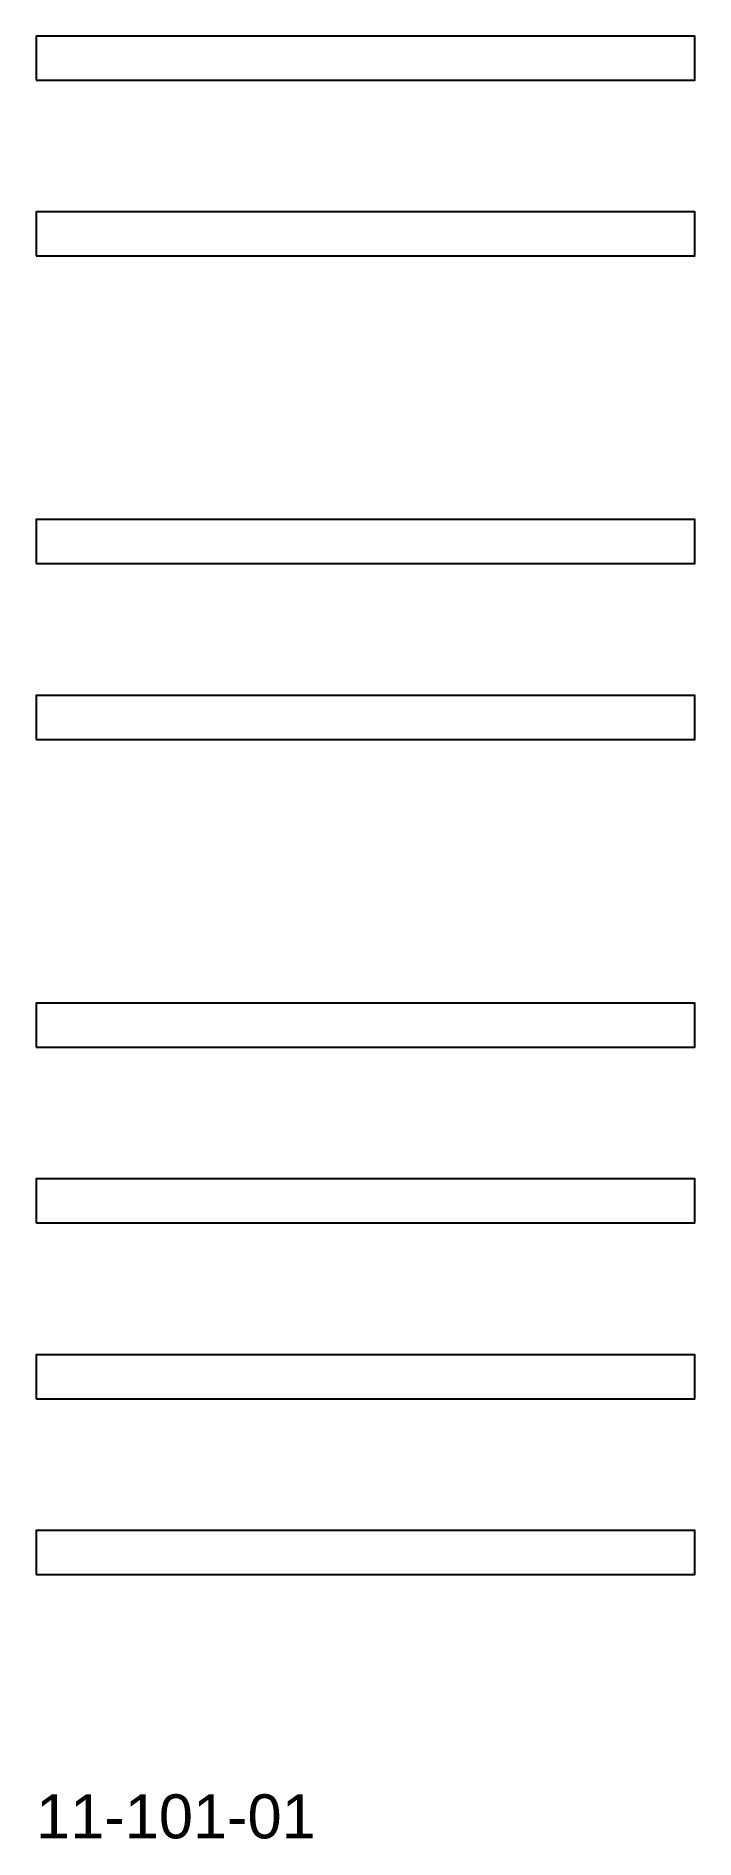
# Model space of a CAD drawing. Extents: x 0 to 15, y 0 to 41.
import ezdxf

# ---------------------------------------------------------------- set-up
doc = ezdxf.new("R2010")
doc.units = 0
doc.styles.get("Standard").update_dxf_attribs({"font": 'arial.ttf'})

msp = doc.modelspace()

# ---------------------------------------------------------------- linework, layer by layer
for points in [[(0, 40, 0), (15, 40, 0), (15, 41, 0), (0, 41, 0), (0, 40, 0)], [(0, 36, 0), (15, 36, 0), (15, 37, 0), (0, 37, 0), (0, 36, 0)], [(0, 29, 0), (15, 29, 0), (15, 30, 0), (0, 30, 0), (0, 29, 0)], [(0, 25, 0), (15, 25, 0), (15, 26, 0), (0, 26, 0), (0, 25, 0)], [(0, 18, 0), (15, 18, 0), (15, 19, 0), (0, 19, 0), (0, 18, 0)], [(0, 14, 0), (15, 14, 0), (15, 15, 0), (0, 15, 0), (0, 14, 0)], [(0, 10, 0), (15, 10, 0), (15, 11, 0), (0, 11, 0), (0, 10, 0)], [(0, 6, 0), (15, 6, 0), (15, 7, 0), (0, 7, 0), (0, 6, 0)]]:
    msp.add_polyline3d(points)

# ---------------------------------------------------------------- texts
msp.add_text('11-101-01', height=1).set_placement((0, 0))

doc.saveas('drawing.dxf')
